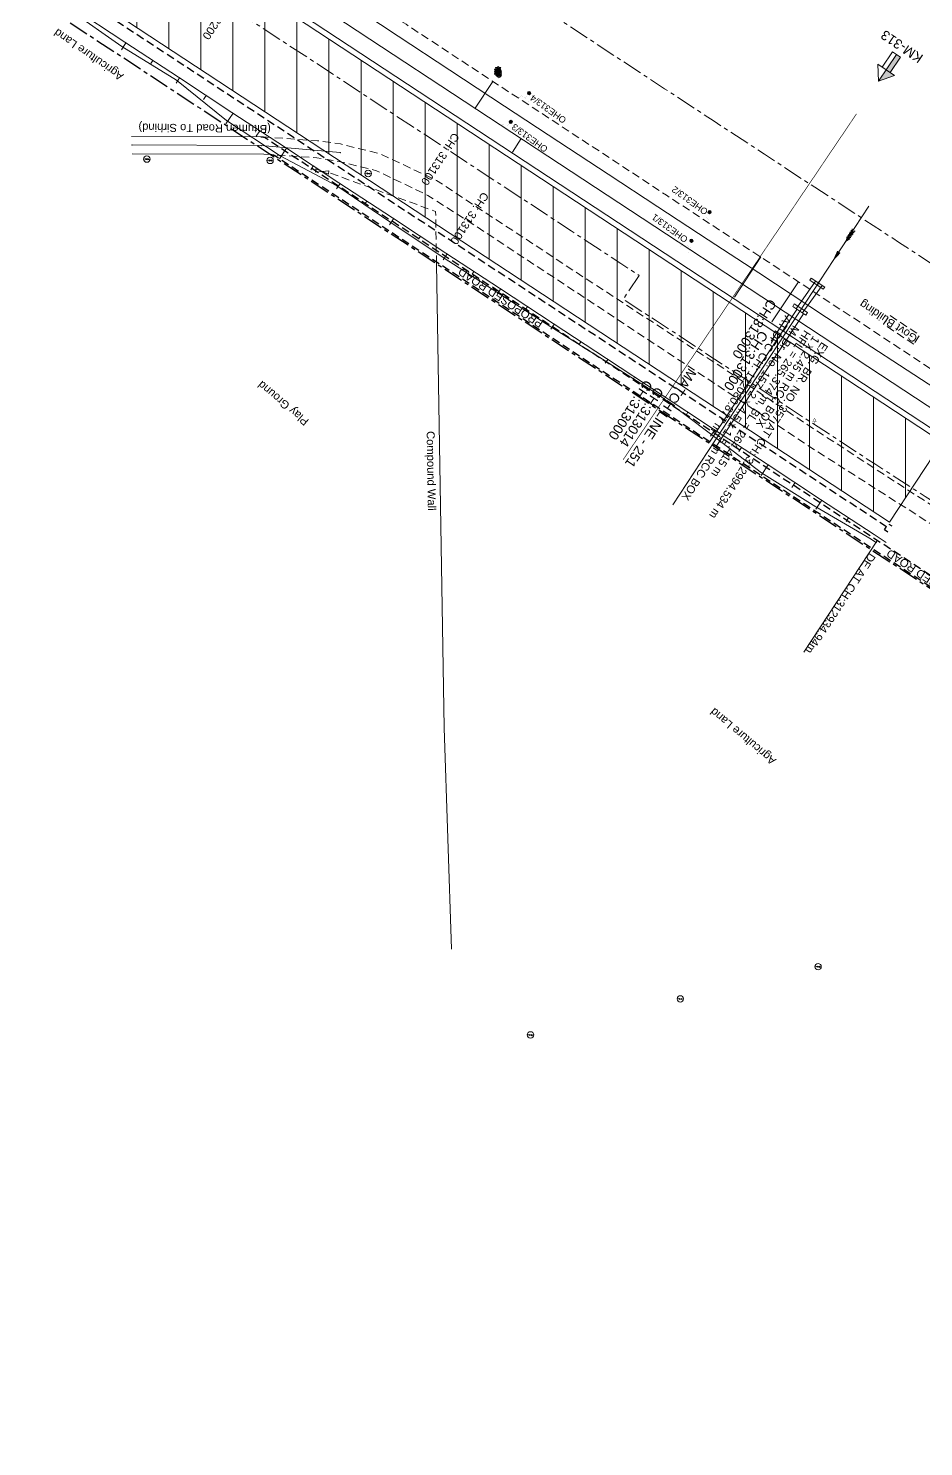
# Model space of a CAD drawing. Header units: metres. Extents: x 628572 to 650094, y 3375792 to 3391117.
# Drawn here: x 634106.2 to 634385.7, y 3387163.6 to 3387606.6 of the extents above; entities that cross this region are included whole.
import ezdxf
from ezdxf.enums import TextEntityAlignment as Align

# ---------------------------------------------------------------- set-up
doc = ezdxf.new("R2010")
doc.units = ezdxf.units.M
doc.header["$MEASUREMENT"] = 0
for name, pattern in [('CENTER', [2, 1.25, -0.25, 0.25, -0.25]), ('DASHED', [0.75, 0.5, -0.25]), ('PHANTOM2', [1.25, 0.625, -0.125, 0.125, -0.125, 0.125, -0.125])]:
    doc.linetypes.add(name, pattern=pattern)
for name, color, linetype, lineweight in [('BRIDGE DETAILS PLAN', 7, 'Continuous', 0), ('Bridge Parapet', 7, 'Continuous', 0), ('Compound Wall', 251, 'Continuous', 0), ('DFCC BOUNDARY', 6, 'CENTER', 0), ('Electric Pole', 251, 'Continuous', 0), ('Existing Chainage', 7, 'Continuous', 0), ('Existing IR Track', 143, 'Continuous', 0), ('Existing Railway Boundary', 7, 'CENTER', 0), ('Gate', 251, 'Continuous', 0), ('Govt buliding', 251, 'Continuous', 0), ('KM STONE', 7, 'Continuous', 0), ('MATCH LINE', 7, 'Continuous', 0), ('OHE MAST', 8, 'Continuous', 0), ('PROPOSED DFCC TOE LINE', 239, 'Continuous', 0), ('PROPOSED DFCC TOE SLOPES', 239, 'Continuous', 0), ('PROPOSED DFCC TRACK', 1, 'Continuous', 0), ('PROPOSED FORMATION LINE - PLAN', 187, 'Continuous', 0), ('River Text', 5, 'Continuous', 0), ('SFL', 7, 'Continuous', 0), ('Side Details', 251, 'Continuous', 0), ('Sign Board', 251, 'Continuous', 0), ('Subroad Centre', 34, 'Continuous', 0), ('Subroad Edge', 34, 'Continuous', 0), ('Text', 251, 'Continuous', 0)]:
    doc.layers.add(name, color=color, linetype=linetype, lineweight=lineweight)
for name, color, linetype in [('Cut & Conn', 190, 'Continuous'), ('IR PROPOSALS', 190, 'Continuous'), ('PROPOSED ROAD', 10, 'DASHED')]:
    doc.layers.add(name, color=color, linetype=linetype)
doc.styles.get("Standard").update_dxf_attribs({"font": 'arial.ttf'})
doc.styles.add('Style-Arial', font='arial.ttf')
doc.styles.add('Text', font='arial.ttf', dxfattribs={"height": 2})
doc.dimstyles.new('ISO-25', dxfattribs={"dimtxt": 2.5, "dimasz": 2.5, "dimexe": 1.25, "dimexo": 0.625, "dimtad": 1, "dimtxsty": 'Standard', "dimcen": 2.5, "dimadec": 0, "dimazin": 0, "dimtfac": 1, "dimtmove": 0, "dimatfit": 3, "dimfxl": 1, "dimarcsym": 0})

# ---------------------------------------------------------------- blocks, each defined once
blk = doc.blocks.new('GT')
at = {"layer": 'Gate'}
for p, q in [((-0.5, -0.5), (-0.5, 0.5)), ((-0.5, 0.5), (0.5, -0.5)), ((0.5, 0.5), (0.5, -0.5))]:
    blk.add_line(p, q, dxfattribs=at)
at = {"layer": 'Gate', "flags": 128}
blk.add_lwpolyline([(0.5, 0.5), (-0.5, -0.5)], dxfattribs=at)
blk = doc.blocks.new('EP')
blk.add_hatch(color=8).paths.add_polyline_path([(0.31, -0.24), (0.31, 0), (-0.31, -0.19), (-0.31, 0.07), (-0.93, -0.01), (-0.21, 0.16), (-0.21, -0.05), (0.43, 0.15), (0.41, -0.1), (0.94, -0.01)])
at = {"color": 8}
for p, q in [((-0.93, -0.01), (-0.21, 0.16)), ((-0.31, 0.07), (-0.93, -0.01)), ((-0.31, -0.19), (-0.31, 0.07)), ((0.31, 0), (-0.31, -0.19)), ((-0.21, 0.16), (-0.21, -0.05)), ((-0.21, -0.05), (0.43, 0.15)), ((0.31, -0.24), (0.31, 0)), ((0.43, 0.15), (0.41, -0.1)), ((0.94, -0.01), (0.31, -0.24)), ((0.41, -0.1), (0.94, -0.01))]:
    blk.add_line(p, q, dxfattribs=at)
blk.add_circle((0, 0), 1, dxfattribs=at)
blk = doc.blocks.new('SIG')
for color, points in [(1, [(-0.22, 0.42, 0.180295), (-0.01, 0.33, -0.00255), (0.01, 0.33, -0.00255), (0.02, 0.33, 0.180295), (0.23, 0.42, -0.002654), (0.25, 0.44, 0.184495), (0.33, 0.65, 1.000001), (-0.32, 0.65, 0.184495), (-0.24, 0.44, -0.002654)]), (2, [(0.23, -0.23, -0.002654), (0.25, -0.21, 0.184495), (0.33, 0.01, 1.000001), (-0.32, 0.01, 0.184495), (-0.24, -0.21, -0.002654), (-0.22, -0.23, 0.180295), (-0.01, -0.32, -0.00255), (0.01, -0.32, -0.00255), (0.02, -0.32, 0.180295)]), (3, [(0.23, -0.88, -0.002654), (0.25, -0.86, 0.184495), (0.33, -0.64, 1.000001), (-0.32, -0.64, 0.184495), (-0.24, -0.86, -0.002654), (-0.22, -0.88, 0.395599)])]:
    blk.add_hatch(color=color).paths.add_polyline_path(points)
for p, q in [((-0.31, 0.98), (-0.32, -0.9)), ((0.33, -0.9), (0.32, 0.98))]:
    blk.add_line(p, q)
at = {"flags": 128}
for points in [[(-0.31, 0.98), (-0.81, 0.98, 0.198758), (-0.42, 0.41, 0.003814), (-0.31, 0.39)], [(-0.31, 0.33), (-0.81, 0.33, 0.198758), (-0.42, -0.23, 0.003727), (-0.32, -0.26)], [(0.32, 0.98), (0.82, 0.98, -0.198758), (0.44, 0.41, -0.003814), (0.32, 0.39)], [(0.32, 0.33), (0.82, 0.33, -0.198758), (0.44, -0.23, -0.003727), (0.33, -0.26)], [(-0.32, -0.32), (-0.81, -0.32, 0.198758), (-0.42, -0.88, 0.003639), (-0.32, -0.9)], [(0.33, -0.32), (0.82, -0.32, -0.198758), (0.44, -0.88, -0.003639), (0.33, -0.9)]]:
    blk.add_lwpolyline(points, format="xyb", dxfattribs=at)
for centre, radius, start, end in [((0.01, 0.91), 0.324, 12.4049, 167.5951), ((0.01, 0.81), 0.357, 27.7578, 152.2422), ((0.01, -0.9), 0.324, 181.4572, 358.5428)]:
    blk.add_arc(centre, radius, start, end)
blk = doc.blocks.new('TSB')
at = {"const_width": 0.132, "flags": 128}
blk.add_lwpolyline([(-0.51, 0.84), (0.54, 0.84), (0, 1.85), (-0.51, 0.84)], close=True, dxfattribs=at)
at = {"const_width": 0.142, "flags": 128}
blk.add_lwpolyline([(0, 0.84), (0, 0)], dxfattribs=at)
blk = doc.blocks.new('OHE MAST')
h = blk.add_hatch(color=256)
edge = h.paths.add_edge_path()
edge.add_arc((0, 0), 0.514, 0, 360)
at = {"const_width": 0.01, "flags": 128}
for points in [[(1.5, 3.5), (1.5, 2), (-1.5, 2), (-1.5, 3.5)], [(0, 2), (0, 0)]]:
    blk.add_lwpolyline(points, dxfattribs=at)
blk.add_circle((0, 0), 0.514)
blk = doc.blocks.new('KM POST PLAN')
h = blk.add_hatch(color=256)
h.paths.add_polyline_path([(-6.25, -8.47), (0, 0), (0, -8.47), (-3, -8.47)], flags=16)
h.paths.add_polyline_path([(-3, -20), (-3, -8.47), (0, -8.47), (0, -20)], flags=16)
at = {"flags": 128}
for points in [[(0, 0), (-6.25, -8.47), (6.25, -8.47)], [(0, 0), (0, -20)], [(0, 0), (6.25, -8.47)], [(3, -8.47), (3, -20), (-3, -20), (-3, -8.47)]]:
    blk.add_lwpolyline(points, dxfattribs=at)
blk = doc.blocks.new('River A')
at = {"layer": 'River Text'}
for p, q in [((0, 0), (-3.6, 7.5, -1499.5)), ((0.1, 6), (-3.5, 13.6, -1499.5)), ((0.1, 3.3), (-3.5, 10.8, -1499.5)), ((0.2, 9.9), (-3.4, 17.4, -1499.5)), ((0.3, 12.9), (-3.3, 20.5, -1499.5)), ((0.4, 16.4), (-3.2, 24, -1499.5)), ((0.5, 20.3), (-3.1, 27.8, -1499.5)), ((0.5, 22.3), (0, 0)), ((0, 0), (4, 7.4, -1499.5)), ((0.1, 6), (4.1, 13.4, -1499.5)), ((0.1, 3.3), (4.1, 10.7, -1499.5)), ((0.2, 9.9), (4.2, 17.2, -1499.5)), ((0.3, 12.9), (4.3, 20.3, -1499.5)), ((0.4, 16.4), (4.4, 23.8, -1499.5)), ((0.5, 20.3), (4.5, 27.7, -1499.5))]:
    blk.add_line(p, q, dxfattribs=at)
at = {"layer": 'River Text', "flags": 128}
blk.add_lwpolyline([(-0.7, -27.7), (0.5, 22.3)], dxfattribs=at)
at = {"layer": 'River Text', "extrusion": (0, 0, -1)}
blk.add_solid([(-3.5, -27.8), (1.3, -52.7), (4.8, -27.6)], dxfattribs=at)

msp = doc.modelspace()

# ---------------------------------------------------------------- hatches: boundary and pattern name
at = {"layer": 'IR PROPOSALS', "linetype": 'Continuous', "lineweight": 0}
h = msp.add_hatch(dxfattribs=at)
h.set_pattern_fill('ANSI31', color=256, scale=80, angle=45)
h.set_pattern_definition([(90, (0, -1200), (-10, 2e-15), [])])
h.paths.add_polyline_path([(634374.9841, 3387452.3246), (634391.4529, 3387477.4001), (633806.5688, 3387861.9637), (633790.0871, 3387836.8967)])
h.paths.add_polyline_path([(633894.9672, 3387787.7009), (633833.4956, 3387827.621), (633831.3808, 3387824.3644), (633892.8523, 3387784.4444)], flags=24)
h.paths.add_polyline_path([(634146.7931, 3387621.5952), (634085.3216, 3387661.5153), (634083.2067, 3387658.2587), (634144.6783, 3387618.3386)], flags=24)

# ---------------------------------------------------------------- linework, layer by layer
at = {"layer": 'BRIDGE DETAILS PLAN', "flags": 128}
msp.add_lwpolyline([(634307.3371, 3387457.7713), (634368.5821, 3387551.023)], dxfattribs=at)
at = {"layer": 'Bridge Parapet', "flags": 128}
for points in [[(634354.2857, 3387525.1068), (634350.1705, 3387528.0035), (634350.5215, 3387528.5505), (634354.7827, 3387525.789), (634354.2857, 3387525.1068)], [(634348.8992, 3387516.9864), (634344.8021, 3387519.6872), (634345.291, 3387520.5612), (634349.3882, 3387517.8604), (634348.8992, 3387516.9864)]]:
    msp.add_lwpolyline(points, close=True, dxfattribs=at)
at = {"layer": 'Compound Wall', "color": 88, "linetype": 'DASHED', "ltscale": 5, "flags": 128}
msp.add_lwpolyline([(634233.5713, 3387533.116), (634233.3062, 3387549.4232), (634199.9174, 3387561.5821)], dxfattribs=at)
at = {"layer": 'Compound Wall', "flags": 128}
for points in [[(634235.9293, 3387388.1004), (634233.5713, 3387533.116)], [(634238.2936, 3387319.0475), (634235.9293, 3387388.1004)]]:
    msp.add_lwpolyline(points, dxfattribs=at)
at = {"layer": 'Cut & Conn', "linetype": 'Continuous', "lineweight": 0, "flags": 128}
for points in [[(634257.2758, 3387567.9869), (634260.0228, 3387572.1647)], [(634338.0856, 3387508.8702), (634343.5795, 3387517.2259)]]:
    msp.add_lwpolyline(points, dxfattribs=at)
at = {"layer": 'DFCC BOUNDARY', "ltscale": 5, "flags": 128}
msp.add_lwpolyline([(634429.4889, 3387513.4105), (634426.1895, 3387508.3988), (634419.7931, 3387512.5211), (634404.4991, 3387522.3747), (634378.1359, 3387539.6578), (634351.712, 3387556.981), (634335.9664, 3387567.3032), (634320.2886, 3387577.5811), (634304.8024, 3387587.7611), (634289.3462, 3387597.9214), (634272.346, 3387609.0946), (634255.2778, 3387620.3125), (634239.2043, 3387630.8892), (634222.9323, 3387641.5963), (634207.0037, 3387652.0409), (634191.0838, 3387662.4797), (634175.1238, 3387673.0005), (634159.2052, 3387683.4942), (634142.3072, 3387694.5871), (634125.4714, 3387705.639), (634108.1406, 3387717.0123), (634090.8156, 3387728.3817), (634074.7588, 3387738.9565), (634058.5467, 3387749.6288), (634041.5346, 3387760.8181), (634024.4481, 3387772.0564), (634009.347, 3387782.0356), (633994.1171, 3387792.0999), (633978.7581, 3387802.1521), (633963.4261, 3387812.1867), (633948.4915, 3387821.9886), (633933.5729, 3387831.7799), (633915.6253, 3387843.5591), (633881.1974, 3387866.1587), (633864.6302, 3387877.0361), (633849.6344, 3387886.8809), (633834.5936, 3387896.7552), (633829.2074, 3387900.2982), (633839.0778, 3387915.3506), (633828.4043, 3387922.4271), (633812.2617, 3387933.1296), (633797.354, 3387942.9725), (633782.5264, 3387952.7625), (633765.3231, 3387964.1776), (633748.0988, 3387975.6067), (633732.5065, 3387985.9713), (633716.8561, 3387996.3745), (633699.5737, 3388007.8273), (633682.3675, 3388019.2296), (633666.2722, 3388029.8685), (633650.3556, 3388040.3891), (633634.8738, 3388050.6626), (633627.3024, 3388055.6866), (633627.2813, 3388055.7179), (633609.8973, 3388067.2236), (633602.2022, 3388055.5281), (633595.2427, 3388060.098), (633578.8436, 3388070.8663), (633564.5675, 3388080.2056), (633547.4844, 3388091.4779), (633530.0073, 3388102.9177), (633512.5564, 3388114.3403), (633498.9838, 3388123.2488), (633478.7149, 3388136.5747), (633475.9757, 3388132.3917), (633466.8512, 3388138.3907), (633450.5143, 3388149.1452), (633434.7232, 3388159.4875), (633418.1779, 3388170.3241), (633402.6228, 3388180.5383), (633386.7801, 3388190.9414), (633369.5535, 3388202.2641), (633352.3136, 3388213.5955), (633333.4781, 3388225.9568), (633314.6789, 3388238.2943), (633299.7464, 3388248.1103), (633284.7932, 3388257.9399), (633265.7087, 3388270.4181), (633246.5851, 3388282.9206), (633234.3751, 3388290.9157), (633222.1433, 3388298.9251), (633203.8791, 3388310.9031), (633185.6706, 3388322.8445), (633169.1062, 3388333.7518), (633152.7043, 3388344.5522), (633136.6526, 3388355.3307), (633120.6995, 3388366.0431), (633093.1881, 3388384.8291), (633088.3444, 3388388.1366), (633069.1887, 3388401.33), (633056.4484, 3388410.1094), (633046.7317, 3388416.8512), (633039.4302, 3388421.8772), (633030.212, 3388428.258), (633012.2457, 3388440.688), (632996.9051, 3388451.2537), (632992.1416, 3388454.565), (632977.2134, 3388464.8591), (632959.2754, 3388477.1351), (632957.0223, 3388478.7144), (632938.3558, 3388491.398), (632925.836, 3388499.7971), (632902.7424, 3388515.0273), (632890.8353, 3388522.8009), (632885.7488, 3388525.9863), (632868.7141, 3388537.1993), (632847.8113, 3388559.867)], dxfattribs=at)
at = {"layer": 'Existing Chainage', "color": 7, "linetype": 'Continuous', "lineweight": 13, "flags": 128}
for points in [[(634245.6974, 3387581.6943), (634251.1837, 3387590.0549)], [(634326.5704, 3387522.6531), (634334.7941, 3387535.1979)], [(634326.5704, 3387522.6531), (634334.7941, 3387535.1979)], [(634338.3154, 3387514.9337), (634346.5567, 3387527.4669)]]:
    msp.add_lwpolyline(points, dxfattribs=at)
at = {"layer": 'Existing IR Track', "color": 88, "linetype": 'DASHED', "lineweight": 0, "ltscale": 5, "flags": 128}
msp.add_lwpolyline([(635033.6324, 3387056.8351), (635016.1047, 3387069.8576), (635000.4221, 3387081.5093), (634977.853, 3387098.3044), (634956.509, 3387114.1886), (634936.9742, 3387128.7787), (634918.7092, 3387142.4187), (634903.1021, 3387153.8837), (634889.3622, 3387163.9768), (634873.3274, 3387175.6861), (634858.0346, 3387186.8659), (634845.4102, 3387195.9146), (634832.6189, 3387205.0823), (634821.2747, 3387213.0269), (634810.9623, 3387220.2486), (634795.5109, 3387230.9429), (634785.8144, 3387237.654), (634769.305, 3387248.8336), (634756.9834, 3387257.0695), (634744.5445, 3387265.3837), (634732.4494, 3387273.3686), (634720.8792, 3387281.0073), (634698.6833, 3387295.8905), (634677.2582, 3387310.2564), (634658.2284, 3387322.7892), (634638.6345, 3387335.6934), (634620.3232, 3387347.7243), (634601.4723, 3387360.1099), (634583.7346, 3387371.8264), (634565.4496, 3387383.9044), (634542.6217, 3387398.9249), (634519.3207, 3387414.224), (634494.8167, 3387430.3383), (634457.6896, 3387454.7554), (634445.403, 3387462.844), (634420.6217, 3387479.1582), (634404.8695, 3387489.3178), (634389.4859, 3387499.2391), (634363.0423, 3387516.6266), (634336.5686, 3387534.0346), (634334.7941, 3387535.1979), (634320.8955, 3387544.3091), (634305.3904, 3387554.4735), (634289.6947, 3387564.7784), (634274.336, 3387574.8622), (634257.2256, 3387586.0902), (634240.2605, 3387597.2228), (634224.0643, 3387607.8831), (634207.7318, 3387618.6331), (634191.9155, 3387629.0235), (634175.7777, 3387639.6251), (634159.9818, 3387650.0373), (634144.0429, 3387660.5437), (634127.2002, 3387671.5717), (634110.4278, 3387682.5535), (634093.0394, 3387693.9961), (634075.7775, 3387705.3556), (634059.6185, 3387715.9739), (634043.3998, 3387726.6268), (634026.3887, 3387737.7925), (634009.4496, 3387748.9108), (633994.1067, 3387758.9889), (633963.6334, 3387779.0274), (633948.2402, 3387789.1608), (633933.3808, 3387798.9565), (633918.6965, 3387808.6367), (633900.5532, 3387820.5907), (633882.5642, 3387832.4427), (633866.1188, 3387843.185), (633849.6382, 3387853.9503), (633834.5246, 3387863.8609), (633819.2402, 3387873.8835), (633803.3494, 3387884.338), (633787.157, 3387894.9909), (633784.0186, 3387897.0494)], dxfattribs=at)
at = {"layer": 'Existing IR Track', "flags": 128}
msp.add_lwpolyline([(634563.614, 3387379.8042), (634540.1936, 3387395.2329), (634516.8962, 3387410.5806), (634492.4126, 3387426.6829), (634467.8803, 3387442.8171), (634442.9944, 3387459.1784), (634418.3258, 3387475.3968), (634402.458, 3387485.6232), (634387.0609, 3387495.5432), (634360.5914, 3387512.8961), (634334.1674, 3387530.2194), (634318.4223, 3387540.5412), (634302.7276, 3387550.8301), (634287.2246, 3387561.0212), (634271.7684, 3387571.1816), (634254.7705, 3387582.3532), (634237.7023, 3387593.5711), (634221.6142, 3387604.1574), (634205.3639, 3387614.8503)], dxfattribs=at)
at = {"layer": 'Existing Railway Boundary', "ltscale": 5, "flags": 128}
msp.add_lwpolyline([(631983.38, 3389039.032), (631997.7807, 3389029.4226), (631998.0481, 3389028.4172), (632017.689, 3389013.381), (632054.7643, 3388986.9088), (632106.6339, 3388955.856), (632154.9467, 3388925.0992), (632230.8669, 3388875.9972), (632261.2753, 3388857.0709), (632290.5359, 3388840.2738), (632385.6616, 3388776.6365), (632400.5735, 3388766.5357), (632397.5375, 3388762.1235), (632395.5364, 3388759.1088), (632389.2973, 3388750.367), (632386.7075, 3388746.9674), (632380.0799, 3388739.4039), (632361.8258, 3388715.063), (632365.1364, 3388712.5802), (632373.8273, 3388706.8724), (632388.4278, 3388697.2834), (632403.5607, 3388687.3436), (632418.7904, 3388677.3402), (632434.5002, 3388667.0345), (632450.2517, 3388656.7014), (632466.7864, 3388645.8571), (632483.3195, 3388635.0137), (632501.7611, 3388622.9148), (632520.2525, 3388610.7831), (632536.8197, 3388599.9238), (632553.3588, 3388589.0829), (632565.8495, 3388580.885), (632578.4671, 3388572.604), (632596.9196, 3388560.5289), (632615.4939, 3388548.3741), (632635.6038, 3388535.295), (632652.8405, 3388523.9973), (632669.9946, 3388512.743), (632686.4084, 3388501.9869), (632696.8068, 3388495.1588), (632732.8678, 3388550.0585), (632815.552, 3388494.313), (632865.8266, 3388462.6693), (632954.7858, 3388408.1832), (633025.1519, 3388369.9037), (633056.7277, 3388353.8904), (633065.1399, 3388349.0145), (633088.5914, 3388328.9973), (633152.5885, 3388273.22), (633202.5468, 3388242.3953), (633264.4413, 3388204.6969), (633318.529, 3388171.7998), (633353.1394, 3388148.7029), (633406.9301, 3388112.3266), (633420.502, 3388103.4378), (633436.8123, 3388092.7008), (633466.2362, 3388073.356), (633479.8402, 3388064.4269), (633497.3225, 3388052.9837), (633514.7073, 3388041.6043), (633531.7969, 3388030.3277), (633546.129, 3388020.9518), (633562.4852, 3388010.2117), (633576.5949, 3388000.9466), (633594.4174, 3387989.2137), (633606.8568, 3387981.0241), (633607.7091, 3387982.3188), (633610.8424, 3387980.256), (633626.8506, 3387969.7582), (633642.9494, 3387959.201), (633660.1619, 3387947.8844), (633677.4438, 3387936.5221), (633693.0899, 3387926.2037), (633708.7685, 3387915.8637), (633726.0343, 3387904.4973), (633743.3468, 3387893.1002), (633758.2779, 3387883.3197), (633773.1647, 3387873.5681), (633789.2894, 3387862.9617), (633805.4356, 3387852.3412), (633820.4764, 3387842.4668), (633835.4704, 3387832.6232), (633852.0416, 3387821.7432), (633886.4734, 3387799.1411), (633904.4207, 3387787.3621), (633919.3393, 3387777.5707), (633934.3023, 3387767.7502), (633949.6629, 3387757.6969), (633964.9235, 3387747.7091), (633980.0551, 3387737.7098), (633995.2041, 3387727.6988), (634012.3387, 3387716.4289), (634029.3333, 3387705.2512), (634045.5362, 3387694.5849), (634061.6293, 3387683.9862), (634078.9907, 3387672.5929), (634096.3149, 3387661.224), (634113.1506, 3387650.1721), (634130.0059, 3387639.1072), (634145.8823, 3387628.6414), (634161.8963, 3387618.085), (634177.8703, 3387607.6107), (634193.7633, 3387597.1895), (634209.9993, 3387586.506), (634226.097, 3387575.9134), (634243.1652, 3387564.6955), (634260.1615, 3387553.5249), (634275.6177, 3387543.3646), (634291.1318, 3387533.1662), (634296.8083, 3387529.4449), (634291.9143, 3387522.0113), (634301.9583, 3387515.4268), (634317.7028, 3387505.1053), (634344.1271, 3387487.7818), (634370.6963, 3387470.3636), (634386.1901, 3387460.3813), (634401.9429, 3387450.229), (634426.4972, 3387434.0857), (634451.3792, 3387417.727), (634475.9114, 3387401.5928), (634500.3759, 3387385.5031), (634523.6732, 3387370.1555), (634547.0997, 3387354.7227), (634564.8006, 3387343.068), (634582.571, 3387331.3674), (634601.3879, 3387318.9723), (634620.2858, 3387306.5238), (634639.3106, 3387294.0156), (634658.1243, 3387281.6461), (634679.4814, 3387267.2836), (634702.026, 3387254.0413), (634712.9167, 3387246.4104), (634726.0042, 3387238.4627), (634737.8854, 3387230.0656), (634750.9438, 3387221.7267), (634764.9008, 3387212.4131), (634775.612, 3387204.6159), (634789.3703, 3387195.959), (634801.4607, 3387188.869), (634814.7172, 3387180.8194), (634815.4987, 3387180.2694), (634827.9598, 3387171.3498), (634840.5994, 3387164.128), (634854.2176, 3387155.5292), (634871.8787, 3387143.9515), (634877.6173, 3387139.7695), (634887.5373, 3387132.4757), (634902.4262, 3387121.5277), (634921.3448, 3387107.4791), (634940.6674, 3387093.1306), (634962.2421, 3387077.0753), (634984.1126, 3387060.8), (635000.5185, 3387048.6195), (635017.0238, 3387036.3652), (635035.7455, 3387022.426), (635054.4369, 3387008.5092), (635082.1937, 3386987.9155), (635109.8573, 3386967.3911), (635134.2436, 3386949.2611), (635158.5309, 3386931.2047), (635180.7563, 3386914.7058), (635202.7867, 3386898.3516), (635206.1213, 3386895.8016), (635211.1242, 3386892.0437), (635230.1367, 3386877.9281), (635249.207, 3386863.7701), (635270.9723, 3386847.61), (635292.819, 3386831.3895), (635313.1117, 3386816.3456), (635333.3618, 3386801.3334), (635352.372, 3386787.2182), (635371.5331, 3386772.9909), (635390.4616, 3386758.9197), (635409.8226, 3386744.527), (635427.2062, 3386731.6093), (635445.0434, 3386718.3546), (635461.6171, 3386706.0794), (635478.4695, 3386693.5976), (635493.4196, 3386682.4884), (635508.6023, 3386671.2062), (635518.0063, 3386664.2196), (635527.5618, 3386657.1206), (635543.461, 3386645.2907), (635559.7145, 3386633.1978), (635591.676, 3386610.2688), (635606.0755, 3386599.5015), (635620.6466, 3386588.6057), (635636.5434, 3386576.7606), (635652.3995, 3386564.9458), (635668.2493, 3386553.1365), (635683.9787, 3386541.4169), (635700.2614, 3386528.9886), (635716.7419, 3386516.4094), (635732.9183, 3386504.3569), (635749.0007, 3386492.3748), (635764.9276, 3386480.5277), (635780.91, 3386468.6394), (635796.8963, 3386456.7694), (635812.8908, 3386444.8934), (635829.3631, 3386432.6938), (635845.7912, 3386420.527), (635861.6814, 3386408.7334), (635877.6317, 3386396.8953), (635893.2055, 3386385.3425), (635908.8769, 3386373.7174), (635925.058, 3386361.6972), (635941.2668, 3386349.6564), (635956.6865, 3386338.1889), (635972.0823, 3386326.7391), (635987.7899, 3386315.0493), (636003.5308, 3386303.3347), (636019.0977, 3386291.765), (636034.6476, 3386280.2079), (636050.7681, 3386268.2256), (636066.8961, 3386256.2378), (636083.1084, 3386244.1987), (636099.3561, 3386232.1333), (636114.134, 3386221.1471), (636147.8198, 3386196.1265), (636166.7058, 3386182.1085), (636182.4635, 3386170.4111), (636198.2037, 3386158.7268), (636214.3364, 3386146.7471), (636230.3919, 3386134.8247), (636230.9614, 3386134.4025), (636228.154, 3386130.995), (636300.9317, 3386076.4069), (636382.1931, 3386014.4435), (636463.0816, 3385952.0584), (636544.2755, 3385889.3268), (636568.8921, 3385871.1182), (636613.4471, 3385839.7025), (636628.0709, 3385853.6506), (636650.5128, 3385835.4717), (636693.9069, 3385800.1065), (636686.7095, 3385790.4003), (636696.0629, 3385782.3378), (636710.473, 3385769.9165), (636766.0138, 3385726.4206), (636849.4668, 3385668.9836), (636931.64, 3385608.8479), (637013.8419, 3385548.1951), (637096.6082, 3385488.6336), (637121.9489, 3385470.2058), (637176.9181, 3385426.1737), (637258.1753, 3385363.4078), (637340.1494, 3385301.7514), (637422.2947, 3385241.0852), (637447.0788, 3385223.2045), (637528.2227, 3385160.8768), (637610.9552, 3385100.7612), (637694.8717, 3385041.953), (637753.3499, 3385002.2846), (637771.5944, 3384989.982), (637771.5944, 3384979.4924), (637852.0915, 3384922.0343), (637935.0162, 3384862.0714), (637993.4351, 3384821.4573), (638019.0158, 3384803.2052), (638102.4107, 3384745.0584), (638178.9785, 3384688.3398), (638237.6603, 3384636.8079), (638344.701, 3384557.2221), (638427.4112, 3384496.8586), (638508.4228, 3384435.5926), (638565.3238, 3384391.9743), (638589.782, 3384373.2765), (638631.8324, 3384337.8543), (638619.2503, 3384320.7689), (638700.6253, 3384258.2275), (638758.2306, 3384210.1286), (638748.4263, 3384194.4881), (638832.9819, 3384135.241), (638898.2751, 3384089.8354), (638910.685, 3384104.7359), (638994.0238, 3384045.8483), (639077.2216, 3383986.384), (639102.1383, 3383968.0886), (639159.8745, 3383926.5901), (639184.8741, 3383908.5552), (639242.6613, 3383867.4991), (639268.1519, 3383849.1332), (639327.9549, 3383811.5106), (639354.2186, 3383795.0507), (639414.5653, 3383756.9689), (639440.0428, 3383739.3736), (639498.3493, 3383699.1058), (639523.8465, 3383681.6785), (639574.9736, 3383646.7331), (639583.1624, 3383652.0276), (639689.1575, 3383571.5368), (639770.3529, 3383510.1038), (639826.8338, 3383467.0843), (639851.6063, 3383448.3401), (639907.8381, 3383405.1303), (639928.7552, 3383389.2727), (639932.4136, 3383385.8226), (639987.4639, 3383341.8457), (640012.7135, 3383323.0928), (640093.1273, 3383262.0565), (640171.8725, 3383196.1592), (640228.3322, 3383153.381), (640311.5957, 3383095.2106), (640394.8641, 3383036.2274), (640477.4145, 3382977.0386), (640559.1827, 3382915.4685), (640665.4567, 3382835.3045), (640720.6935, 3382789.5682), (640744.1896, 3382769.9043), (640801.5333, 3382727.7921), (640884.497, 3382668.355), (640967.4181, 3382609.4811), (641049.3321, 3382547.9775), (641130.842, 3382487.0083), (641212.6929, 3382426.3203), (641295.2397, 3382366.2732), (641377.1032, 3382305.6407), (641458.6913, 3382244.4694), (641539.788, 3382182.3426), (641622.1383, 3382122.0097), (641702.364, 3382062.6427), (641784.5528, 3382001.6936), (641867.0132, 3381941.5198), (641973.939, 3381862.1361), (642047.1447, 3381806.5386), (642111.3474, 3381756.247), (642135.5451, 3381737.1522), (642191.6481, 3381692.8805), (642216.3665, 3381674.0919), (642297.8377, 3381612.4104), (642380.4062, 3381552.4772), (642463.3246, 3381492.4122), (642545.7114, 3381431.7783), (642627.5896, 3381371.9523), (642710.042, 3381311.7191), (642794.2249, 3381254.3826), (642875.8129, 3381193.2771), (642956.3456, 3381130.3141), (643036.4583, 3381067.3443), (643117.185, 3381004.8095), (643172.4593, 3380960.8682), (643197.158, 3380942.1115), (643255.3116, 3380901.5691), (643282.0179, 3380885.9855), (643340.0019, 3380844.3971), (643414.9945, 3380785.1482), (643451.8986, 3380756.7808), (643532.8037, 3380694.4612), (643535.2972, 3380692.6635), (643551.2784, 3380680.8194), (643567.3357, 3380668.919), (643583.0638, 3380657.2952), (643598.7082, 3380645.7333), (643614.3081, 3380634.1892), (643630.1523, 3380622.4653), (643650.0814, 3380608.0318), (643669.585, 3380593.9065), (643682.7179, 3380584.1884), (643695.5222, 3380574.7117), (643709.3225, 3380564.4893), (643722.9637, 3380554.3847), (643737.887, 3380543.3483), (643752.8235, 3380532.3022), (643768.2592, 3380520.8389), (643783.7331, 3380509.3472), (643799.7855, 3380497.4973), (643815.9413, 3380485.5714), (643832.7782, 3380473.1288), (643849.7289, 3380460.6021), (643866.059, 3380448.5159), (643882.3496, 3380436.4589), (643898.3816, 3380424.7148), (643914.2305, 3380413.1048), (643929.3278, 3380401.9147), (643944.4267, 3380390.7231), (643959.7518, 3380379.1349), (643975.3902, 3380367.3097), (643987.907, 3380358.1055), (644000.1603, 3380349.0958), (644017.4569, 3380336.3184), (644034.4669, 3380323.7528), (644046.4455, 3380314.9727), (644249.4258, 3380165.3983), (644621.007, 3379887.6965), (644676.9944, 3379845.4482), (644702.8645, 3379825.9912), (644738.6024, 3379799.4801), (644742.2817, 3379796.7418), (644771.2557, 3379773.8192), (644804.6479, 3379750.2058), (644834.554, 3379728.6172), (644848.5372, 3379718.5093), (644863.2911, 3379707.9396), (644878.1999, 3379697.2589), (644893.8111, 3379686.127), (644909.381, 3379675.0245), (644918.4816, 3379668.5863), (644935.1691, 3379656.7791), (644907.7997, 3379620.3367), (644936.8456, 3379598.666), (644961.4527, 3379618.4234), (645145.9779, 3379481.4776), (645154.4712, 3379493.1591), (645276.7247, 3379402.534), (645270.2115, 3379393.7381), (645468.3754, 3379252.8811), (645478.6859, 3379267.1096), (645498.5589, 3379252.3702), (645510.5872, 3379243.9988), (645510.5872, 3379243.9988), (645531.3517, 3379228.922), (645544.8911, 3379218.91), (645549.0311, 3379215.8257)], dxfattribs=at)
at = {"layer": 'Govt buliding', "color": 88, "linetype": 'DASHED', "ltscale": 5, "flags": 128}
msp.add_lwpolyline([(634382.5718, 3387507.9185), (634373.1494, 3387514.1719), (634375.0042, 3387517.041), (634384.4271, 3387510.7873), (634382.5718, 3387507.9185)], close=True, dxfattribs=at)
at = {"layer": 'IR PROPOSALS', "linetype": 'CENTER', "ltscale": 5, "flags": 128}
msp.add_lwpolyline([(633517.7195, 3388004.073), (634409.3663, 3387417.4609)], dxfattribs=at)
at = {"layer": 'IR PROPOSALS', "linetype": 'Continuous', "lineweight": 0, "flags": 128}
for points in [[(634787.4011, 3387225.4114), (633756.4784, 3387903.2471)], [(633751.3069, 3387898.4849), (633754.233, 3387898.3805), (634392.373, 3387478.801)], [(634391.4529, 3387477.4001), (633806.5688, 3387861.9637), (633790.0871, 3387836.8967), (634374.9841, 3387452.3246), (634391.4529, 3387477.4001)]]:
    msp.add_lwpolyline(points, dxfattribs=at)
at = {"layer": 'IR PROPOSALS', "linetype": 'DASHED', "lineweight": 30, "ltscale": 5, "flags": 128}
msp.add_lwpolyline([(634374.0686, 3387450.9307), (633778.0552, 3387842.3756, -0.03024688), (633755.5574, 3387859.1821), (633737.9936, 3387874.0382), (633735.3138, 3387874.1338)], format="xyb", dxfattribs=at)
msp.add_lwpolyline([(634374.5087, 3387449.2647), (634373.4375, 3387449.9698), (634374.6997, 3387451.8917), (634375.7726, 3387451.187)], dxfattribs=at)
at = {"layer": 'IR PROPOSALS', "lineweight": 13, "flags": 128}
msp.add_lwpolyline([(634348.2479, 3387411.7542), (634371.079, 3387446.3884)], dxfattribs=at)
at = {"layer": 'MATCH LINE', "linetype": 'PHANTOM2', "ltscale": 15, "const_width": 0.2}
msp.add_lwpolyline([(634364.686, 3387579.8746), (634291.8862, 3387471.919)], dxfattribs=at)
at = {"layer": 'PROPOSED DFCC TOE LINE', "lineweight": 0, "flags": 128}
msp.add_lwpolyline([(634370.9616, 3387445.9234), (634369.2721, 3387447.0534), (634351.9778, 3387457.1545), (634335.0061, 3387467.7464), (634319.0887, 3387479.9417), (634303.0907, 3387492.0143), (634286.1897, 3387502.7137), (634269.2588, 3387513.3675), (634252.4303, 3387524.1771), (634235.6251, 3387535.0221), (634218.9952, 3387546.1337), (634202.4943, 3387557.4416), (634184.7284, 3387566.8254), (634168.0101, 3387577.8027), (634152.3643, 3387590.411), (634135.3403, 3387600.9232), (634118.9489, 3387612.3976)], dxfattribs=at)
at = {"layer": 'PROPOSED DFCC TOE SLOPES', "flags": 128}
for points in [[(634136.625, 3387602.1043), (634135.2074, 3387599.9483)], [(634144.9807, 3387596.6104), (634144.3621, 3387595.6696)], [(634153.3363, 3387591.1165), (634152.2474, 3387589.4603)], [(634161.692, 3387585.6227), (634160.8585, 3387584.3549)], [(634170.0477, 3387580.1288), (634167.828, 3387576.7529)], [(634178.4033, 3387574.6349), (634177.3049, 3387572.9642)], [(634186.759, 3387569.141), (634184.6062, 3387565.8667)], [(634195.1147, 3387563.6471), (634194.3021, 3387562.4113)], [(634203.4703, 3387558.1532), (634202.3478, 3387556.4459)], [(634211.826, 3387552.6593), (634211.2321, 3387551.7561)], [(634220.1817, 3387547.1655), (634218.9321, 3387545.265)], [(634228.5374, 3387541.6716), (634227.9194, 3387540.7317)], [(634236.893, 3387536.1777), (634235.6723, 3387534.321)], [(634245.2487, 3387530.6838), (634244.6621, 3387529.7916)], [(634253.6044, 3387525.1899), (634252.4791, 3387523.4785)], [(634261.96, 3387519.696), (634261.4267, 3387518.8849)], [(634270.3157, 3387514.2021), (634269.3098, 3387512.6723)], [(634278.6714, 3387508.7083), (634278.2235, 3387508.0272)], [(634287.0271, 3387503.2144), (634286.2407, 3387502.0184)], [(634295.3827, 3387497.7205), (634295.0339, 3387497.1899)], [(634303.7384, 3387492.2266), (634303.1107, 3387491.272)], [(634312.0941, 3387486.7327), (634311.605, 3387485.9889)], [(634320.4497, 3387481.2388), (634319.1175, 3387479.2127)], [(634328.8054, 3387475.7449), (634327.9217, 3387474.4009)], [(634337.1611, 3387470.2511), (634334.9835, 3387466.9392)], [(634345.5167, 3387464.7572), (634344.5074, 3387463.2221)], [(634353.8724, 3387459.2633), (634352.0183, 3387456.4434)], [(634362.2281, 3387453.7694), (634361.4473, 3387452.5819)]]:
    msp.add_lwpolyline(points, dxfattribs=at)
at = {"layer": 'PROPOSED DFCC TRACK', "color": 190, "linetype": 'Continuous', "flags": 128}
for points in [[(634346.0437, 3387518.845), (634318.7878, 3387477.3452), (634317.7445, 3387477.484)], [(634348.1802, 3387517.4604), (634320.9243, 3387475.9606), (634321.4662, 3387475.0583)]]:
    msp.add_lwpolyline(points, dxfattribs=at)
at = {"layer": 'PROPOSED FORMATION LINE - PLAN', "lineweight": 0, "flags": 128}
msp.add_lwpolyline([(634374.0209, 3387446.0156), (634370.229, 3387448.5088), (634353.5177, 3387459.4965), (634336.8063, 3387470.4843), (634320.095, 3387481.4721), (634303.3836, 3387492.4598), (634286.6723, 3387503.4476), (634269.961, 3387514.4354), (634253.2496, 3387525.4232), (634236.5383, 3387536.4109), (634219.8269, 3387547.3987), (634203.1156, 3387558.3865), (634186.4043, 3387569.3742), (634169.6929, 3387580.362), (634152.9816, 3387591.3498), (634136.2702, 3387602.3376), (634119.5589, 3387613.3253)], dxfattribs=at)
at = {"layer": 'PROPOSED ROAD', "ltscale": 5, "flags": 128}
for points in [[(634178.7665, 3387572.7728, -0.14621149), (634180.4118, 3387572.279), (634407.6314, 3387422.7918, 0.60929387), (634409.1804, 3387423.6634)], [(634182.007, 3387567.1777, -0.12874082), (634183.4468, 3387566.6913), (634408.0375, 3387418.9337, -0.24646419), (634409.3879, 3387416.4943)]]:
    msp.add_lwpolyline(points, format="xyb", dxfattribs=at)
at = {"layer": 'SFL', "flags": 128}
for points in [[(634351.8555, 3387527.694), (634345.8201, 3387518.98)], [(634347.7422, 3387517.689), (634353.9576, 3387526.266)]]:
    msp.add_lwpolyline(points, dxfattribs=at)
at = {"layer": 'Subroad Centre', "flags": 128}
msp.add_lwpolyline([(634138.5229, 3387570.1803), (634178.8699, 3387569.9938), (634203.5291, 3387567.7843)], dxfattribs=at)
at = {"layer": 'Subroad Centre'}
for p in [(634138.5229, 3387570.18), (634178.8699, 3387569.994), (634203.5291, 3387567.784)]:
    msp.add_point(p, dxfattribs=at)
at = {"layer": 'Subroad Edge', "flags": 128}
for points in [[(634178.7665, 3387572.7728), (634138.3517, 3387572.8203)], [(634182.0071, 3387567.1777), (634179.7011, 3387567.3389), (634138.5221, 3387567.4513)]]:
    msp.add_lwpolyline(points, dxfattribs=at)
at = {"layer": 'Subroad Edge', "color": 88, "linetype": 'DASHED', "ltscale": 5, "flags": 128}
for points in [[(634392.1781, 3387455.0091), (634351.9395, 3387481.1436), (634320.6152, 3387502.0727), (634320.6032, 3387502.0797), (634279.5645, 3387528.8771), (634247.9732, 3387549.6321), (634233.5666, 3387559.1332), (634216.1991, 3387567.3351), (634203.6169, 3387570.5124), (634196.4418, 3387571.4829), (634178.7665, 3387572.7728)], [(634389.5523, 3387450.822), (634349.1697, 3387476.5384), (634317.9164, 3387497.3225), (634276.5027, 3387524.6569), (634245.4055, 3387545.129), (634230.9019, 3387554.4291), (634214.8644, 3387562.1381), (634203.1702, 3387565.0753), (634196.1732, 3387566.1879), (634182.007, 3387567.1777)]]:
    msp.add_lwpolyline(points, dxfattribs=at)

# ---------------------------------------------------------------- block references
at = {"layer": 'Electric Pole'}
for p in [(634143.1412, 3387565.7846), (634181.6232, 3387565.348), (634212.2455, 3387561.2759), (634352.7139, 3387313.5357), (634309.7015, 3387303.476), (634262.9292, 3387292.2161)]:
    msp.add_blockref('EP', p, dxfattribs=at)
at = {"layer": 'Gate', "xscale": 4.096305164334378, "zscale": 2.023933092850245, "rotation": 171.0035739372421}
msp.add_blockref('GT', (634197.8894, 3387561.906), dxfattribs=at)
at = {"layer": 'KM STONE'}
ref = msp.add_blockref('KM POST PLAN', (634371.5988, 3387590.1257), dxfattribs=dict(at, xscale=0.4999999999999998, yscale=0.4999999999999998, zscale=0.4999999999999998, rotation=146.0059536158023))
ref.add_attrib('KM-POST', 'KM-313', dxfattribs={"layer": '0', "height": 3, "rotation": 146.005954, "style": 'Style-Arial'}).set_placement((634378.8672, 3387600.9039), align=Align.MIDDLE_CENTER)
at = {"layer": 'OHE MAST', "color": 2, "rotation": 143.3908318566117}
for p in [(634262.4759, 3387586.37), (634256.7465, 3387577.3757), (634318.8532, 3387549.2155), (634313.1468, 3387540.2742)]:
    msp.add_blockref('OHE MAST', p, dxfattribs=at)
at = {"layer": 'River Text', "xscale": 0.1499234070063733, "yscale": 0.1499234070063733, "zscale": 0.1499234070063733, "rotation": 327.5159463587996}
msp.add_blockref('River A', (634361.536, 3387540.2462), dxfattribs=at)
at = {"layer": 'Sign Board'}
for name, p in [('SIG', (634252.4775, 3387592.8474)), ('SIG', (634252.8045, 3387593.4354)), ('SIG', (634253.0735, 3387592.4014)), ('TSB', (634351.5703, 3387482.9996))]:
    msp.add_blockref(name, p, dxfattribs=at)

# ---------------------------------------------------------------- texts
at = {"layer": 'BRIDGE DETAILS PLAN', "color": 10}
for s, p in [('AT DFC CH: 122080.877 m', (634342.438, 3387517.1127)), (' MI Br. No. 157, 2 x 4.5 x 1.5 m RCC BOX', (634345.4621, 3387514.914))]:
    msp.add_text(s, height=2.5, rotation=237, dxfattribs=at).set_placement(p)
at = {"layer": 'BRIDGE DETAILS PLAN'}
for s, p in [('HFL = 265.374 m, BL = 264.415 m', (634348.5161, 3387512.5717)), ('1 x 2.45 m RCC BOX', (634351.276, 3387510.7802)), ('EXG. BR. NO. 357 AT CH: 312994.534 m', (634353.8979, 3387508.851))]:
    msp.add_text(s, height=2.5, rotation=237, dxfattribs=at).set_placement(p)
at = {"layer": 'Cut & Conn', "linetype": 'Continuous', "lineweight": 0, "attachment_point": 4, "rotation": 236.674926, "line_spacing_factor": 0.6, "style": 'Style-Arial'}
for s, insert, char_height in [('CH: 313200', (634171.6297, 3387619.0453), 2.5), ('CH: 313100', (634249.035, 3387555.0367), 2.5), ('CH:313000', (634336.001, 3387511.6423), 3)]:
    msp.add_mtext(s, dxfattribs=dict(at, insert=insert, char_height=char_height))
at = {"layer": 'Existing Chainage', "color": 7, "lineweight": 0, "attachment_point": 4, "line_spacing_factor": 0.6, "style": 'Style-Arial'}
for s, insert, char_height, rotation in [('CH: 313100', (634239.8627, 3387573.5623), 2.5, 236.726757), ('CH:313000', (634338.6352, 3387521.5707), 3, 236.672754), ('CH:313000', (634299.949, 3387496.2566), 3, 236.753164), ('CH:313014', (634303.3733, 3387494.0915), 3, 236.753164)]:
    msp.add_mtext(s, dxfattribs=dict(at, insert=insert, char_height=char_height, rotation=rotation))
at = {"layer": 'IR PROPOSALS', "lineweight": 13, "insert": (634369.7738, 3387442.31), "char_height": 2.5, "width": 53.982498, "attachment_point": 4, "rotation": 236.60691, "line_spacing_factor": 0.648, "style": 'Style-Arial'}
msp.add_mtext('\\A1;\\pxsm1;DE AT {\\A0;CH:312934.94m }', dxfattribs=at)
at = {"layer": 'MATCH LINE', "linetype": 'Continuous'}
msp.add_text('MATCH LINE - 251', height=3, rotation=236.106169, dxfattribs=at).set_placement((634312.413, 3387500.6805))
at = {"layer": 'OHE MAST'}
for s, p in [('OHE313/4', (634263.7562, 3387586.0419)), ('OHE313/3', (634257.9753, 3387576.991)), ('OHE313/2', (634307.9815, 3387557.4537)), ('OHE313/1', (634301.7132, 3387548.7954))]:
    msp.add_text(s, height=2, rotation=144, dxfattribs=at).set_placement(p, align=Align.RIGHT)
at = {"layer": 'PROPOSED ROAD', "ltscale": 5}
for p in [(634267.1339, 3387514.9791), (634400.8373, 3387427.0159)]:
    msp.add_text('PROPOSED ROAD', height=2.5, rotation=146.428733, dxfattribs=at).set_placement(p)
at = {"layer": 'Side Details'}
for rotation, p in [(145.117034, (634136.1222, 3387592.1449)), (139.980944, (634339.8141, 3387378.2232))]:
    msp.add_text('Agriculture Land', height=2.5, rotation=rotation, dxfattribs=at).set_placement(p)
at = {"layer": 'Subroad Edge', "style": 'Text'}
msp.add_text('(Bitumen Road To Sirhind)', height=2.5, rotation=179.298321, dxfattribs=at).set_placement((634181.8652, 3387576.3936))
at = {"layer": 'Text', "color": 88, "linetype": 'DASHED', "ltscale": 5}
msp.add_text('Govt Building', height=2.5, rotation=146.428733, dxfattribs=at).set_placement((634383.9803, 3387510.3643))
at = {"layer": 'Text'}
for s, rotation, p in [('Play Ground', 139.980944, (634193.9507, 3387484.2293)), ('Compound Wall', 270.931531, (634230.4857, 3387480.8055))]:
    msp.add_text(s, height=2.5, rotation=rotation, dxfattribs=at).set_placement(p)

# ---------------------------------------------------------------- leaders
msp.add_leader([(634352.4909, 3387526.5508), (634353.1843, 3387527.5148)], dimstyle='ISO-25', override={"dimasz": 0.5, "dimtad": 0}, dxfattribs=at)

doc.saveas('drawing.dxf')
